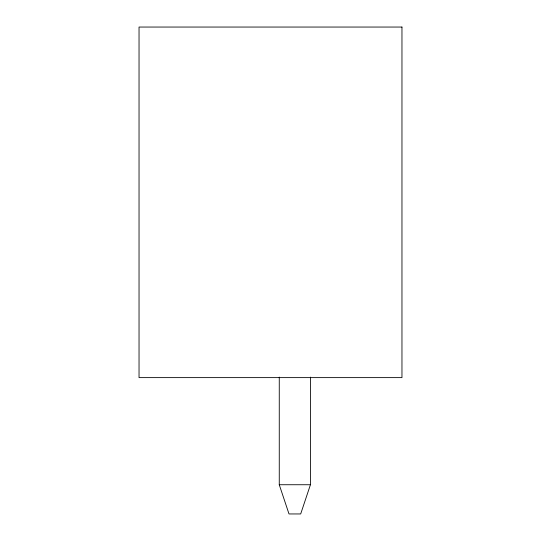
<?xml version="1.0" encoding="UTF-8"?>
<svg xmlns="http://www.w3.org/2000/svg" width="541" height="541" viewBox="0 0 541 541"><rect width="100%" height="100%" fill="white"/><g stroke="black" fill="none" stroke-linecap="round" stroke-linejoin="round"><path stroke-width="0.81" d="M310.426 377.124L310.426 484.736L300.688 513.95L289.002 513.95L279.264 484.736L279.264 377.124M279.264 484.736L310.426 484.736M401.963 27.05L139.037 27.05L139.037 377.618L401.963 377.618L401.963 27.05"/></g></svg>
